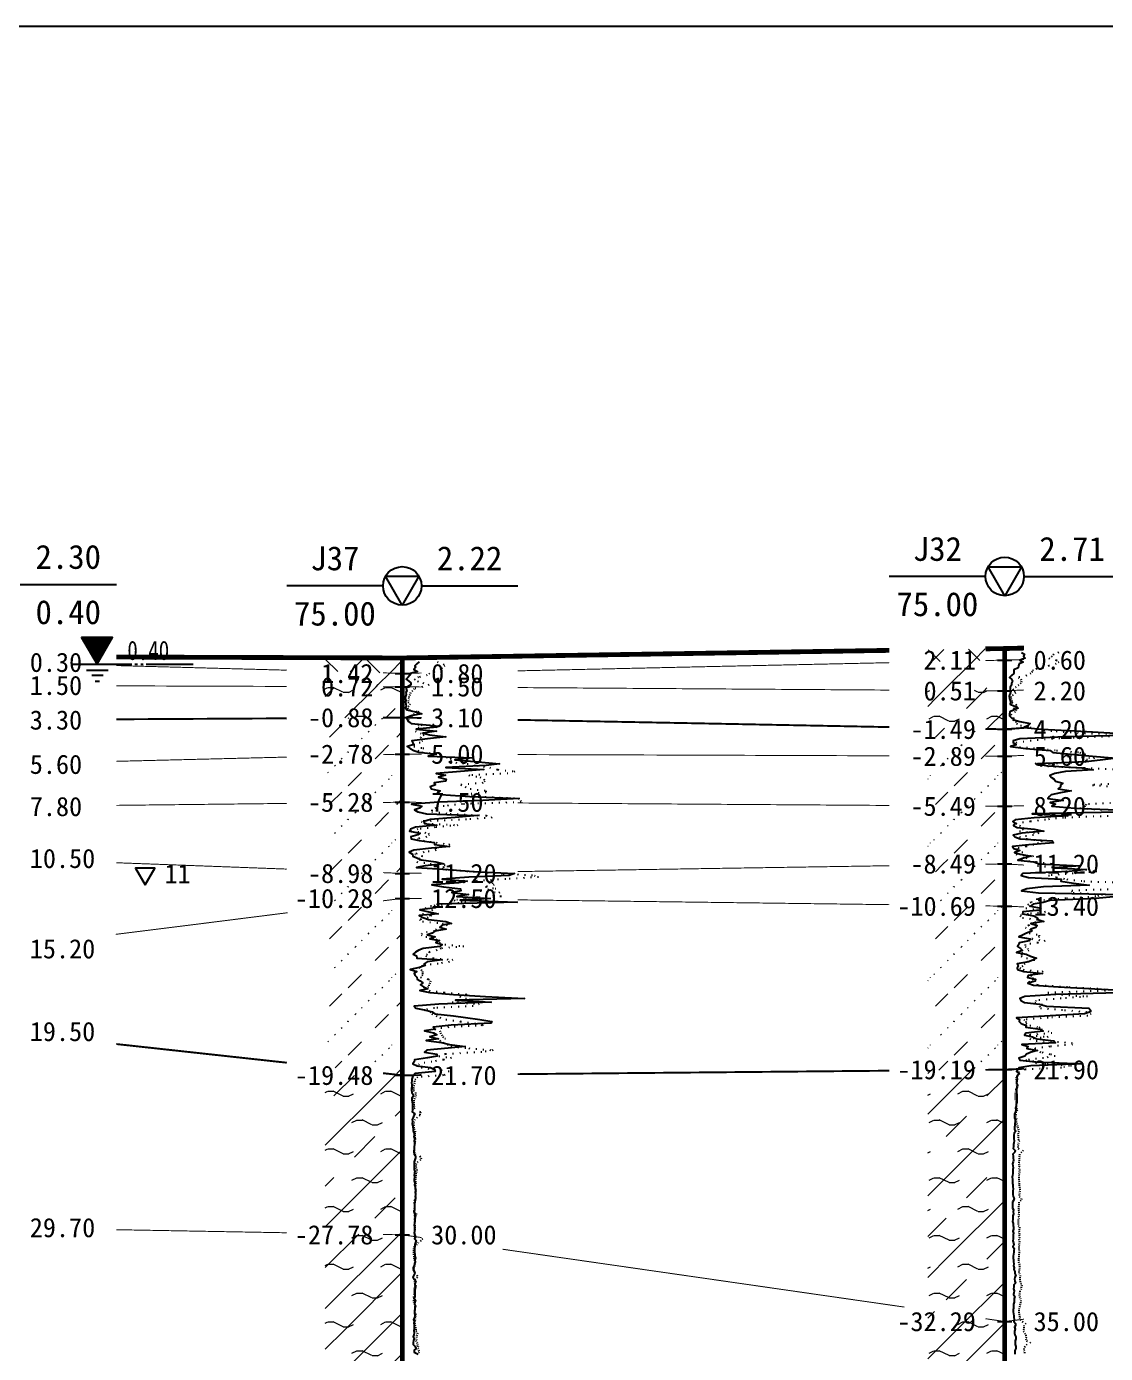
# Model space of a CAD drawing. Extents: x -37 to 3540, y -1485 to 297.
# Drawn here: x 2767 to 2879.2, y -1044 to -906 of the extents above; entities that cross this region are included whole.
import ezdxf
from ezdxf.enums import TextEntityAlignment as Align

# ---------------------------------------------------------------- set-up
doc = ezdxf.new("R2010")
doc.units = 0
doc.linetypes.add('DOT', pattern=[6.35, 0, -6.35])
doc.layers.get('0').update_dxf_attribs({"linetype": 'CONTINUOUS'})
for name, color, linetype in [('CURVE', 200, 'CONTINUOUS'), ('FRAME', 7, 'CONTINUOUS'), ('HOLE', 41, 'CONTINUOUS'), ('STRATUM', 241, 'CONTINUOUS')]:
    doc.layers.add(name, color=color, linetype=linetype)
doc.layers.add('HATCH', color=7, linetype='CONTINUOUS', lineweight=13)
doc.styles.add('ST', font='')
doc.styles.get('ST').set_extended_font_data('SimSun')
pattern_1 = [(45, (2352.4367, -1188), (-2.12132, 2.12132), [10, 0]), (135, (2352.4367, -1188), (-2.12132, -2.12132), [10, 0])]
pattern_2 = [(45, (2352.4367, -1188), (-4.24264, 4.24264), [10, 0]), (45, (2353.4977, -1191.182), (-2.12132, 6.36396), [3, -3])]
pattern_3 = [(45, (2352.4367, -1188), (-4.24264, 4.24264), [10, 0]), (45, (2353.4977, -1191.182), (-2.12132, 6.36396), [3, -3]), (26.565, (2353.5108, -1188.2536), (5.999823, 5.999812), [0.567, -12.849]), (0, (2352.944, -1188.2536), (0, 6), [0.567, -5.433]), (26.565, (2350.8554, -1188), (5.999823, 5.999812), [0.567, -12.849]), (0, (2351.3625, -1187.7464), (0, 6), [0.567, -5.433]), (153.435, (2352.9438, -1188.2536), (-5.999818, -5e-06), [1.134, -12.2826]), (26.565, (2356.5108, -1185.2536), (5.999823, 5.999812), [0.567, -12.849]), (0, (2355.944, -1185.2536), (0, 6), [0.567, -5.433]), (26.565, (2353.8554, -1185), (5.999823, 5.999812), [0.567, -12.849]), (0, (2354.3625, -1184.7464), (0, 6), [0.567, -5.433]), (153.435, (2355.9438, -1185.2536), (-5.999818, -5e-06), [1.134, -12.2826])]
pattern_4 = [(45, (2352.4367, -1188), (-7e-07, 6.999982), [1.97196, -7.927535]), (45, (2355.2495, -1185.171), (-7e-07, 6.999982), [1.99367, -7.90583]), (45, (2357.504, -1182.918), (-7e-07, 6.999982), [1.81361, -8.08588]), (26.56505, (2352.4367, -1184.5), (7, 7), [0.0965, -15.55598]), (36.8699, (2353.1367, -1183.8), (7, 7), [0.19775, -34.80225]), (315, (2355.9367, -1181.024), (6.999982, 1e-06), [0.03305, -9.86644]), (26.56505, (2355.9367, -1188), (7, 7), [0.14475, -15.50773]), (26.56505, (2356.6367, -1187.3), (7, 7), [0.10528, -15.5472]), (90, (2356.987, -1186.95), (-7, -5e-07), [0.02877, -6.97123]), (26.56505, (2357.3367, -1186.6), (7, 7), [0.09101, -31.21394]), (36.8699, (2358.0367, -1185.9), (7, 7), [0.11069, -34.88931]), (45, (2358.7367, -1185.2), (-2e-07, 6.999982), [0.10911, -9.79038]), (315, (2359.351, -1184.452), (6.999982, 1e-06), [0.03305, -9.86644]), (36.8699, (2353.8367, -1183.1), (7, 7), [0.10224, -34.89776]), (53.1301, (2354.5367, -1182.4), (13.9999998, 21), [0.13438, -34.86562]), (53.1301, (2355.2367, -1181.7), (13.9999998, 21), [0.12625, -34.87375])]
pattern_5 = [(45, (2352.4367, -1188), (-2.12132, 2.12132), [10, 0]), (26.565, (2353.5108, -1188.2536), (5.999823, 5.999812), [0.567, -12.849]), (0, (2352.944, -1188.2536), (0, 6), [0.567, -5.433]), (26.565, (2350.8554, -1188), (5.999823, 5.999812), [0.567, -12.849]), (0, (2351.3625, -1187.7464), (0, 6), [0.567, -5.433]), (153.435, (2352.9438, -1188.2536), (-5.999818, -5e-06), [1.134, -12.2826]), (26.565, (2356.5108, -1185.2536), (5.999823, 5.999812), [0.567, -12.849]), (0, (2355.944, -1185.2536), (0, 6), [0.567, -5.433]), (26.565, (2353.8554, -1185), (5.999823, 5.999812), [0.567, -12.849]), (0, (2354.3625, -1184.7464), (0, 6), [0.567, -5.433]), (153.435, (2355.9438, -1185.2536), (-5.999818, -5e-06), [1.134, -12.2826])]

# ---------------------------------------------------------------- blocks, each defined once
blk = doc.blocks.new('H_cpt_hole')
for p, q in [((-1.73, 1), (1.73, 1)), ((0, -2), (-1.73, 1)), ((1.73, 1), (0, -2))]:
    blk.add_line(p, q)
blk.add_circle((0, 0), 2)
blk = doc.blocks.new('TrigonHollow')
blk.add_lwpolyline([(0, -1.15), (1, 0.58), (-1, 0.58)], close=True)
blk = doc.blocks.new('Gwl')
blk.add_lwpolyline([(0, 0, 0, 3.22, 0), (0, 2.79, 3.22, 3.22, 0)], format="xyseb")
blk.add_lwpolyline([(0, 0), (1.61, 2.79), (-1.61, 2.79)], close=True)
for points in [[(-2.63, 0), (3.61, 0)], [(3.93, 0), (4.21, 0)], [(4.53, 0), (4.8, 0)], [(5.09, 0), (9.99, 0)], [(-1.09, -0.61), (1.16, -0.61)], [(-0.54, -1.14), (0.61, -1.14)], [(-0.19, -1.74), (0.26, -1.74)]]:
    blk.add_lwpolyline(points)
at = {"style": 'ST', "width": 0.8}
blk.add_attdef('*GWL', (3.14, 0.45), '', height=2, dxfattribs=at)

msp = doc.modelspace()

# ---------------------------------------------------------------- hatches: boundary and pattern name
at = {"layer": 'HATCH'}
h = msp.add_hatch(dxfattribs=at)
h.set_pattern_fill('STT', color=50, style=0)
h.set_pattern_definition(pattern_1)
h.paths.add_polyline_path([(2806.08, -971.68), (2798.08, -971.66), (2798.08, -973.06), (2806.08, -973.29)])
h.paths.add_polyline_path([(2796.88, -974.77), (2803.57, -974.77), (2803.57, -971.85), (2796.88, -971.85)], flags=9)
h = msp.add_hatch(dxfattribs=at)
h.set_pattern_fill('FZNT', color=32, style=0)
h.set_pattern_definition(pattern_2)
h.paths.add_polyline_path([(2868.71, -971.9), (2860.71, -972.08), (2860.71, -975.05), (2868.71, -975.1)])
h.paths.add_polyline_path([(2859.5, -976.59), (2866.2, -976.59), (2866.2, -973.66), (2859.5, -973.66)], flags=9)
h.paths.add_polyline_path([(2859.51, -973.39), (2866.2, -973.39), (2866.2, -970.47), (2859.51, -970.47)], flags=9)
h = msp.add_hatch(dxfattribs=at)
h.set_pattern_fill('STT', color=50, style=0)
h.set_pattern_definition(pattern_1)
h.paths.add_polyline_path([(2868.71, -970.7), (2860.71, -970.83), (2860.71, -972.08), (2868.71, -971.9)])
h.paths.add_polyline_path([(2859.51, -973.39), (2866.2, -973.39), (2866.2, -970.47), (2859.51, -970.47)], flags=9)
h = msp.add_hatch(dxfattribs=at)
h.set_pattern_fill('FZNT', color=32, style=0)
h.set_pattern_definition(pattern_2)
h.paths.add_polyline_path([(2806.08, -973.29), (2798.08, -973.06), (2798.08, -974.66), (2806.08, -974.68)])
h.paths.add_polyline_path([(2796.87, -976.17), (2803.57, -976.17), (2803.57, -973.24), (2796.87, -973.24)], flags=9)
h.paths.add_polyline_path([(2796.88, -974.77), (2803.57, -974.77), (2803.57, -971.85), (2796.88, -971.85)], flags=9)
h = msp.add_hatch(dxfattribs=at)
h.set_pattern_fill('YNFNT', color=251, style=0)
h.set_pattern_definition(pattern_3)
h.paths.add_polyline_path([(2806.08, -974.68), (2798.08, -974.66), (2798.08, -977.93), (2806.08, -977.88)])
h.paths.add_polyline_path([(2795.44, -979.37), (2803.57, -979.37), (2803.57, -976.44), (2795.44, -976.44)], flags=9)
h.paths.add_polyline_path([(2796.87, -976.17), (2803.57, -976.17), (2803.57, -973.24), (2796.87, -973.24)], flags=9)
h = msp.add_hatch(dxfattribs=at)
h.set_pattern_fill('YNFNT', color=251, style=0)
h.set_pattern_definition(pattern_3)
h.paths.add_polyline_path([(2868.71, -975.1), (2860.71, -975.05), (2860.71, -978.95), (2868.71, -979.1)])
h.paths.add_polyline_path([(2858.07, -980.59), (2866.2, -980.59), (2866.2, -977.66), (2858.07, -977.66)], flags=9)
h.paths.add_polyline_path([(2859.5, -976.59), (2866.2, -976.59), (2866.2, -973.66), (2859.5, -973.66)], flags=9)
h = msp.add_hatch(dxfattribs=at)
h.set_pattern_fill('SZFT', color=52, style=0)
h.set_pattern_definition(pattern_4)
h.paths.add_polyline_path([(2806.08, -977.88), (2798.08, -977.93), (2798.08, -981.89), (2806.08, -981.68)])
h.paths.add_polyline_path([(2795.44, -983.17), (2803.57, -983.17), (2803.57, -980.24), (2795.44, -980.24)], flags=9)
h.paths.add_polyline_path([(2795.44, -979.37), (2803.57, -979.37), (2803.57, -976.44), (2795.44, -976.44)], flags=9)
h = msp.add_hatch(dxfattribs=at)
h.set_pattern_fill('SZFT', color=52, style=0)
h.set_pattern_definition(pattern_4)
h.paths.add_polyline_path([(2868.71, -979.1), (2860.71, -978.95), (2860.71, -981.87), (2868.71, -981.9)])
h.paths.add_polyline_path([(2858.07, -983.39), (2866.2, -983.39), (2866.2, -980.46), (2858.07, -980.46)], flags=9)
h.paths.add_polyline_path([(2858.07, -980.59), (2866.2, -980.59), (2866.2, -977.66), (2858.07, -977.66)], flags=9)
h = msp.add_hatch(dxfattribs=at)
h.set_pattern_fill('SZFT', color=52, style=0)
h.set_pattern_definition(pattern_4)
h.paths.add_polyline_path([(2806.08, -981.68), (2798.08, -981.89), (2798.08, -986.77), (2806.08, -986.68)])
h.paths.add_polyline_path([(2795.44, -988.17), (2803.57, -988.17), (2803.57, -985.24), (2795.44, -985.24)], flags=9)
h.paths.add_polyline_path([(2795.44, -983.17), (2803.57, -983.17), (2803.57, -980.24), (2795.44, -980.24)], flags=9)
h = msp.add_hatch(dxfattribs=at)
h.set_pattern_fill('SZFT', color=52, style=0)
h.set_pattern_definition(pattern_4)
h.paths.add_polyline_path([(2868.71, -981.9), (2860.71, -981.87), (2860.71, -987.05), (2868.71, -987.1)])
h.paths.add_polyline_path([(2858.07, -988.59), (2866.2, -988.59), (2866.2, -985.66), (2858.07, -985.66)], flags=9)
h.paths.add_polyline_path([(2858.07, -983.39), (2866.2, -983.39), (2866.2, -980.46), (2858.07, -980.46)], flags=9)
h = msp.add_hatch(dxfattribs=at)
h.set_pattern_fill('SZFT', color=52, style=0)
h.set_pattern_definition(pattern_4)
h.paths.add_polyline_path([(2806.08, -986.68), (2798.08, -986.77), (2798.08, -993.79), (2806.08, -994.09)])
h.paths.add_polyline_path([(2795.44, -995.57), (2803.57, -995.57), (2803.57, -992.64), (2795.44, -992.64)], flags=9)
h.paths.add_polyline_path([(2795.44, -988.17), (2803.57, -988.17), (2803.57, -985.24), (2795.44, -985.24)], flags=9)
h = msp.add_hatch(dxfattribs=at)
h.set_pattern_fill('SZFT', color=52, style=0)
h.set_pattern_definition(pattern_4)
h.paths.add_polyline_path([(2868.71, -987.1), (2860.71, -987.05), (2860.71, -993.23), (2868.71, -993.1)])
h.paths.add_polyline_path([(2858.07, -994.59), (2866.2, -994.59), (2866.2, -991.66), (2858.07, -991.66)], flags=9)
h.paths.add_polyline_path([(2858.07, -988.59), (2866.2, -988.59), (2866.2, -985.66), (2858.07, -985.66)], flags=9)
h = msp.add_hatch(dxfattribs=at)
h.set_pattern_fill('SZFT', color=52, style=0)
h.set_pattern_definition(pattern_4)
h.paths.add_polyline_path([(2868.71, -993.1), (2860.71, -993.23), (2860.71, -997.4), (2868.71, -997.5)])
h.paths.add_polyline_path([(2856.64, -998.99), (2866.2, -998.99), (2866.2, -996.06), (2856.64, -996.06)], flags=9)
h.paths.add_polyline_path([(2858.07, -994.59), (2866.2, -994.59), (2866.2, -991.66), (2858.07, -991.66)], flags=9)
h = msp.add_hatch(dxfattribs=at)
h.set_pattern_fill('SZFT', color=52, style=0)
h.set_pattern_definition(pattern_4)
h.paths.add_polyline_path([(2806.08, -994.09), (2798.08, -993.79), (2798.08, -997.69), (2806.08, -996.69)])
h.paths.add_polyline_path([(2794.01, -998.17), (2803.57, -998.17), (2803.57, -995.24), (2794.01, -995.24)], flags=9)
h.paths.add_polyline_path([(2795.44, -995.57), (2803.57, -995.57), (2803.57, -992.64), (2795.44, -992.64)], flags=9)
h = msp.add_hatch(dxfattribs=at)
h.set_pattern_fill('SZFT', color=52, style=0)
h.set_pattern_definition(pattern_4)
h.paths.add_polyline_path([(2806.08, -996.69), (2798.08, -997.69), (2798.08, -1014.21), (2806.08, -1015.09)])
h.paths.add_polyline_path([(2794.01, -1016.57), (2803.57, -1016.57), (2803.57, -1013.64), (2794.01, -1013.64)], flags=9)
h.paths.add_polyline_path([(2794.01, -998.17), (2803.57, -998.17), (2803.57, -995.24), (2794.01, -995.24)], flags=9)
h = msp.add_hatch(dxfattribs=at)
h.set_pattern_fill('SZFT', color=52, style=0)
h.set_pattern_definition(pattern_4)
h.paths.add_polyline_path([(2868.71, -997.5), (2860.71, -997.4), (2860.71, -1014.58), (2868.71, -1014.5)])
h.paths.add_polyline_path([(2856.64, -1015.99), (2866.2, -1015.99), (2866.2, -1013.06), (2856.64, -1013.06)], flags=9)
h.paths.add_polyline_path([(2856.64, -998.99), (2866.2, -998.99), (2866.2, -996.06), (2856.64, -996.06)], flags=9)
h = msp.add_hatch(dxfattribs=at)
h.set_pattern_fill('YNFNT', color=251, style=0)
h.set_pattern_definition(pattern_3)
h.paths.add_polyline_path([(2868.71, -1014.5), (2860.71, -1014.58), (2860.71, -1039.55), (2868.71, -1040.7)])
h.paths.add_polyline_path([(2856.64, -1042.19), (2866.2, -1042.19), (2866.2, -1039.26), (2856.64, -1039.26)], flags=9)
h.paths.add_polyline_path([(2856.64, -1015.99), (2866.2, -1015.99), (2866.2, -1013.06), (2856.64, -1013.06)], flags=9)
h = msp.add_hatch(dxfattribs=at)
h.set_pattern_fill('YNFNT', color=251, style=0)
h.set_pattern_definition(pattern_3)
h.paths.add_polyline_path([(2806.08, -1015.09), (2798.08, -1014.21), (2798.08, -1031.54), (2806.08, -1031.68)])
h.paths.add_polyline_path([(2794.01, -1033.17), (2803.57, -1033.17), (2803.57, -1030.24), (2794.01, -1030.24)], flags=9)
h.paths.add_polyline_path([(2794.01, -1016.57), (2803.57, -1016.57), (2803.57, -1013.64), (2794.01, -1013.64)], flags=9)
h = msp.add_hatch(dxfattribs=at)
h.set_pattern_fill('YNNT', color=251, style=0)
h.set_pattern_definition(pattern_5)
h.paths.add_polyline_path([(2806.08, -1031.68), (2798.08, -1031.54), (2798.08, -1048.22), (2806.08, -1048.29)])
h.paths.add_polyline_path([(2794.01, -1049.77), (2803.57, -1049.77), (2803.57, -1046.84), (2794.01, -1046.84)], flags=9)
h.paths.add_polyline_path([(2794.01, -1033.17), (2803.57, -1033.17), (2803.57, -1030.24), (2794.01, -1030.24)], flags=9)
h = msp.add_hatch(dxfattribs=at)
h.set_pattern_fill('YNNT', color=251, style=0)
h.set_pattern_definition(pattern_5)
h.paths.add_polyline_path([(2868.71, -1040.7), (2860.71, -1039.55), (2860.71, -1047.43), (2868.71, -1047.3)])
h.paths.add_polyline_path([(2856.64, -1048.79), (2866.2, -1048.79), (2866.2, -1045.86), (2856.64, -1045.86)], flags=9)
h.paths.add_polyline_path([(2856.64, -1042.19), (2866.2, -1042.19), (2866.2, -1039.26), (2856.64, -1039.26)], flags=9)

# ---------------------------------------------------------------- linework, layer by layer
at = {"layer": 'CURVE', "color": 30, "linetype": 'Continuous'}
for points in [[(2870.46, -971.1), (2870.77, -971.3), (2870.66, -971.5), (2870.83, -971.7), (2870.27, -971.9), (2870.64, -972.1), (2870.21, -972.3), (2870.13, -972.5), (2870.11, -972.7), (2869.66, -972.9), (2869.66, -973.1), (2869.66, -973.3), (2869.4, -973.5), (2869.21, -973.7), (2869.43, -973.9), (2869.52, -974.1), (2869.4, -974.3), (2869.41, -974.5), (2869.28, -974.7), (2869.29, -974.9), (2869.23, -975.1), (2869.3, -975.3), (2869.21, -975.5), (2869.18, -975.7), (2869.19, -975.9), (2869.26, -976.1), (2869.31, -976.3), (2869.29, -976.5), (2869.72, -976.7), (2870.12, -976.9), (2869.61, -977.1), (2869.25, -977.3), (2869.21, -977.5), (2869.22, -977.7), (2869.41, -977.9), (2869.66, -978.1), (2870.28, -978.3), (2871.35, -978.5), (2871.16, -978.7), (2870.68, -978.9), (2872.57, -979.1), (2876.63, -979.3), (2880.22, -979.5)], [(2807.82, -972.09), (2807.6, -972.29), (2807.39, -972.49), (2807.47, -972.68), (2807.27, -972.89), (2807.67, -973.08), (2806.95, -973.29), (2806.85, -973.48), (2806.68, -973.68), (2806.48, -973.89), (2806.75, -974.09), (2806.98, -974.28), (2806.98, -974.48), (2806.63, -974.68), (2806.49, -974.89), (2806.57, -975.09), (2806.44, -975.28), (2806.5, -975.48), (2806.41, -975.68), (2806.37, -975.88), (2806.46, -976.09), (2806.4, -976.28), (2806.44, -976.49), (2806.49, -976.68), (2806.4, -976.88), (2806.55, -977.09), (2807.46, -977.28), (2808.1, -977.49), (2807.1, -977.68), (2806.53, -977.88), (2806.59, -978.09), (2806.71, -978.28), (2807.01, -978.49), (2808.94, -978.68), (2809.66, -978.88), (2807.54, -979.09), (2809.65, -979.28), (2808.22, -979.49), (2808.9, -979.68), (2810.62, -979.88), (2808.7, -980.08), (2807.08, -980.29), (2807.19, -980.49), (2807.32, -980.68), (2806.6, -980.88), (2806.91, -981.08), (2807.27, -981.29), (2807.81, -981.49), (2809.6, -981.68), (2808.78, -981.88), (2813.39, -982.08), (2811.55, -982.29), (2813.96, -982.49), (2816.18, -982.68), (2814.79, -982.88), (2810.62, -983.08), (2814.56, -983.29), (2812.15, -983.49), (2809.62, -983.68), (2810.58, -983.88), (2809.83, -984.08), (2810.64, -984.29), (2810.56, -984.49), (2809.4, -984.68), (2809.53, -984.88), (2808.97, -985.08), (2809.08, -985.29), (2810.01, -985.49), (2809.76, -985.68), (2810.08, -985.88), (2813.12, -986.08), (2818.24, -986.29), (2814.47, -986.49), (2809.89, -986.68), (2807.04, -986.88), (2808.11, -987.08), (2807.86, -987.29), (2807.34, -987.49), (2807.7, -987.68), (2808.6, -987.89), (2813.91, -988.08), (2811.57, -988.29), (2809.01, -988.48), (2808.31, -988.68), (2808.38, -988.89), (2809.66, -989.08), (2807.45, -989.29), (2806.95, -989.48), (2806.84, -989.68), (2807.93, -989.89), (2807.71, -990.08), (2806.98, -990.29), (2807, -990.48), (2807.83, -990.68), (2809.4, -990.89), (2809.43, -991.08), (2811, -991.29), (2809.13, -991.48), (2807.27, -991.68), (2806.79, -991.89), (2807.13, -992.08), (2807.19, -992.29), (2807.61, -992.48), (2808.03, -992.68), (2809.57, -992.89), (2810.41, -993.08), (2808.47, -993.29), (2807.56, -993.48), (2810.84, -993.68), (2813.48, -993.89), (2817.75, -994.09), (2817.19, -994.29), (2812.99, -994.48), (2810.24, -994.68), (2812.84, -994.89), (2811.93, -995.08), (2809.16, -995.29), (2810.37, -995.48), (2812.13, -995.68), (2812.16, -995.89), (2811.25, -996.08), (2812.96, -996.29), (2811.76, -996.48), (2815.23, -996.69), (2812.09, -996.89), (2818.03, -997.08), (2809.7, -997.29), (2809.87, -997.48), (2809.5, -997.68), (2807.91, -997.89), (2808.85, -998.08), (2809.81, -998.29), (2807.83, -998.48), (2808.23, -998.68), (2808.82, -998.89), (2810.6, -999.08), (2811.2, -999.29), (2810.24, -999.48), (2809.98, -999.68), (2810.64, -999.89), (2809.45, -1000.08), (2809.18, -1000.29), (2808.66, -1000.48), (2809.49, -1000.68), (2808.95, -1000.89), (2809.96, -1001.08), (2809.57, -1001.29), (2810.24, -1001.48), (2809.98, -1001.68), (2808.25, -1001.89), (2807.81, -1002.08), (2807.44, -1002.29), (2807.21, -1002.48), (2807.55, -1002.68), (2807.59, -1002.89), (2810.24, -1003.08), (2808.66, -1003.29), (2808.37, -1003.48), (2808.46, -1003.68), (2807.87, -1003.89), (2806.89, -1004.09), (2807.59, -1004.28), (2807.33, -1004.48), (2807.38, -1004.68), (2807.6, -1004.89), (2807.63, -1005.09), (2807.93, -1005.28), (2808.23, -1005.48), (2807.98, -1005.68), (2808.28, -1005.89), (2808.73, -1006.09), (2807.9, -1006.28), (2808.93, -1006.48), (2811.41, -1006.68), (2814.73, -1006.89), (2818.8, -1007.09), (2811.6, -1007.28), (2815.31, -1007.48), (2809.89, -1007.68), (2807.3, -1007.89), (2807.49, -1008.09), (2808.34, -1008.28), (2809.19, -1008.48), (2809.46, -1008.68), (2811.42, -1008.89), (2812.67, -1009.09), (2814.13, -1009.28), (2815.38, -1009.48), (2815.3, -1009.68), (2811.15, -1009.89), (2809.29, -1010.09), (2809.5, -1010.28), (2808.4, -1010.48), (2809.32, -1010.68), (2809.66, -1010.89), (2808.95, -1011.09), (2809.84, -1011.28), (2808.55, -1011.48), (2810.17, -1011.68), (2810.99, -1011.89), (2812.63, -1012.09), (2810.86, -1012.28), (2808.62, -1012.48), (2808.39, -1012.68), (2809.68, -1012.89), (2809.7, -1013.09), (2808.69, -1013.28), (2807.36, -1013.48), (2807.3, -1013.68), (2807.18, -1013.89), (2807.62, -1014.09), (2809.02, -1014.28), (2809.42, -1014.48), (2809.5, -1014.68), (2807.42, -1014.89), (2807.27, -1015.09), (2807.15, -1015.28), (2807.09, -1015.48), (2807.08, -1015.68), (2807.04, -1015.89), (2807.07, -1016.09), (2807.09, -1016.28), (2807.05, -1016.48), (2807.05, -1016.68), (2807.07, -1016.89), (2807.2, -1017.09), (2807.21, -1017.28), (2807.08, -1017.48), (2807.08, -1017.68), (2807.12, -1017.89), (2807.15, -1018.09), (2807.15, -1018.28), (2807.14, -1018.48), (2807.15, -1018.68), (2807.12, -1018.89), (2807.39, -1019.09), (2807.28, -1019.28), (2807.21, -1019.48), (2807.12, -1019.68), (2807.14, -1019.89), (2807.1, -1020.09), (2807.14, -1020.28), (2807.17, -1020.48), (2807.21, -1020.68), (2807.2, -1020.89), (2807.3, -1021.09), (2807.32, -1021.28), (2807.29, -1021.48), (2807.4, -1021.68), (2807.33, -1021.89), (2807.36, -1022.09), (2807.36, -1022.28), (2807.32, -1022.48), (2807.31, -1022.68), (2807.33, -1022.89), (2807.28, -1023.09), (2807.33, -1023.28), (2807.46, -1023.48), (2807.44, -1023.68), (2807.37, -1023.89), (2807.33, -1024.09), (2807.33, -1024.28), (2807.3, -1024.48), (2807.32, -1024.68), (2807.3, -1024.89), (2807.37, -1025.09), (2807.34, -1025.28), (2807.3, -1025.48), (2807.35, -1025.68), (2807.33, -1025.89), (2807.3, -1026.09), (2807.42, -1026.28), (2807.35, -1026.48), (2807.42, -1026.68), (2807.42, -1026.89), (2807.44, -1027.09), (2807.43, -1027.28), (2807.45, -1027.48), (2807.42, -1027.68), (2807.46, -1027.89), (2807.41, -1028.09), (2807.39, -1028.28), (2807.35, -1028.48), (2807.35, -1028.68), (2807.35, -1028.89), (2807.36, -1029.09), (2807.28, -1029.28), (2807.38, -1029.48), (2807.35, -1029.68), (2807.41, -1029.89), (2807.36, -1030.09), (2807.38, -1030.28), (2807.35, -1030.48), (2807.33, -1030.68), (2807.36, -1030.89), (2807.36, -1031.09), (2807.35, -1031.28), (2807.32, -1031.48), (2807.34, -1031.68), (2807.42, -1031.89), (2807.35, -1032.09), (2807.53, -1032.28), (2807.45, -1032.48), (2807.4, -1032.68), (2807.37, -1032.89), (2807.36, -1033.09), (2807.36, -1033.28), (2807.36, -1033.48), (2807.4, -1033.68), (2807.38, -1033.89), (2807.44, -1034.09), (2807.39, -1034.28), (2807.41, -1034.48), (2807.36, -1034.68), (2807.31, -1034.89), (2807.21, -1035.09), (2807.23, -1035.28), (2807.32, -1035.48), (2807.39, -1035.68), (2807.29, -1035.88), (2807.19, -1036.09), (2807.27, -1036.28), (2807.48, -1036.49), (2807.42, -1036.68), (2807.37, -1036.88), (2807.44, -1037.09), (2807.41, -1037.28), (2807.39, -1037.49), (2807.4, -1037.68), (2807.4, -1037.88), (2807.37, -1038.09), (2807.3, -1038.28), (2807.45, -1038.49), (2807.4, -1038.68), (2807.36, -1038.88), (2807.45, -1039.09), (2807.4, -1039.28), (2807.39, -1039.49), (2807.36, -1039.68), (2807.35, -1039.88), (2807.4, -1040.09), (2807.35, -1040.28), (2807.26, -1040.49), (2807.3, -1040.68), (2807.28, -1040.88), (2807.32, -1041.09), (2807.33, -1041.28), (2807.33, -1041.49), (2807.27, -1041.68), (2807.3, -1041.88), (2807.29, -1042.09), (2807.23, -1042.28), (2807.31, -1042.49), (2807.26, -1042.68), (2807.23, -1042.88), (2807.22, -1043.09), (2807.38, -1043.28), (2807.52, -1043.49), (2807.3, -1043.68), (2807.33, -1043.88), (2807.73, -1044.09)], [(2882.53, -979.7), (2875.02, -979.9), (2870.29, -980.1), (2869.59, -980.3), (2869.58, -980.5), (2869.9, -980.7), (2869.32, -980.9), (2870.9, -981.1), (2873.45, -981.3), (2873.72, -981.5), (2875.6, -981.7), (2877.84, -981.9), (2880.29, -982.1), (2878.62, -982.3), (2877.14, -982.5), (2872.12, -982.7), (2873.16, -982.9), (2876.72, -983.1), (2877.9, -983.3), (2875.01, -983.5), (2873.93, -983.7), (2873.39, -983.9), (2873.56, -984.1), (2873.84, -984.3), (2873.99, -984.5), (2874.75, -984.7), (2874.49, -984.9), (2874.49, -985.1), (2874.28, -985.3), (2875.6, -985.5), (2874.5, -985.7), (2873.53, -985.9), (2873.37, -986.1), (2873.18, -986.3), (2874.79, -986.5), (2873.43, -986.7), (2874, -986.9), (2873.59, -987.1), (2876, -987.3), (2881.18, -987.5)], [(2882.34, -987.7), (2871.55, -987.9), (2875.27, -988.1), (2871.78, -988.3), (2869.79, -988.5), (2869.56, -988.7), (2869.78, -988.9), (2869.63, -989.1), (2870, -989.3), (2871.77, -989.5), (2872.76, -989.7), (2870.49, -989.9), (2869.59, -990.1), (2869.75, -990.3), (2870.3, -990.5), (2873.63, -990.7), (2873.77, -990.9), (2871.21, -991.1), (2869.53, -991.3), (2869.65, -991.5), (2870.27, -991.7), (2869.71, -991.9), (2870.31, -992.1), (2871.47, -992.3), (2870.67, -992.5), (2870.08, -992.7), (2871.73, -992.9), (2872.28, -993.1), (2876.54, -993.3), (2873.91, -993.5), (2877.19, -993.7), (2875.42, -993.9), (2870.59, -994.1), (2870.41, -994.3), (2871.18, -994.5), (2874.57, -994.7), (2874.54, -994.9), (2875.87, -995.1), (2877.49, -995.3), (2872.73, -995.5), (2870.99, -995.7), (2870.45, -995.9), (2872.23, -996.1), (2880.91, -996.3)], [(2880.35, -996.5), (2878.18, -996.7), (2873.39, -996.9), (2872.71, -997.1), (2871.66, -997.3), (2871.38, -997.5), (2872.47, -997.7), (2872.37, -997.9), (2870.6, -998.1), (2870.56, -998.3), (2871.74, -998.5), (2872.13, -998.7), (2872.15, -998.9), (2872.79, -999.1), (2871.42, -999.3), (2872.09, -999.5), (2871.93, -999.7), (2871.42, -999.9), (2871.51, -1000.1), (2870.97, -1000.3), (2870.56, -1000.5), (2870.17, -1000.7), (2871.35, -1000.9), (2871.26, -1001.1), (2870.2, -1001.3), (2870.17, -1001.5), (2870.04, -1001.7), (2870.36, -1001.9), (2870.57, -1002.1), (2869.95, -1002.3), (2870.93, -1002.5), (2871.39, -1002.7), (2872.02, -1002.9), (2871.62, -1003.1), (2871.19, -1003.3), (2869.99, -1003.5), (2870.12, -1003.7), (2869.99, -1003.9), (2870.03, -1004.1), (2870.68, -1004.3), (2872.62, -1004.5), (2871.13, -1004.7), (2871.06, -1004.9), (2871.92, -1005.1), (2871.89, -1005.3), (2871.12, -1005.5), (2871.69, -1005.7), (2874.3, -1005.9), (2878.07, -1006.1), (2882.24, -1006.3)], [(2880.5, -1006.5), (2874.02, -1006.7), (2870.81, -1006.9), (2870.27, -1007.1), (2870.39, -1007.3), (2870.76, -1007.5), (2872.34, -1007.7), (2873.05, -1007.9), (2877.46, -1008.1), (2877.63, -1008.3), (2877.61, -1008.5), (2876.99, -1008.7), (2873.45, -1008.9), (2869.94, -1009.1), (2870.23, -1009.3), (2870.2, -1009.5), (2870.41, -1009.7), (2870.95, -1009.9), (2870.9, -1010.1), (2872.39, -1010.3), (2872.69, -1010.5), (2870.92, -1010.7), (2870.75, -1010.9), (2871.58, -1011.1), (2872.03, -1011.3), (2873.8, -1011.5), (2874, -1011.7), (2870.49, -1011.9), (2871.14, -1012.1), (2871, -1012.3), (2872.12, -1012.5), (2871.46, -1012.7), (2870.96, -1012.9), (2870.8, -1013.1), (2870.17, -1013.3), (2870.28, -1013.5), (2871.96, -1013.7), (2876.83, -1013.9), (2871.42, -1014.1), (2870.16, -1014.3), (2870.11, -1014.5), (2869.93, -1014.7), (2870.22, -1014.9), (2869.99, -1015.1), (2869.98, -1015.3), (2870, -1015.5), (2869.97, -1015.7), (2869.92, -1015.9), (2870.04, -1016.1), (2869.99, -1016.3), (2869.95, -1016.5), (2869.93, -1016.7), (2869.94, -1016.9), (2869.97, -1017.1), (2869.97, -1017.3), (2869.98, -1017.5), (2869.96, -1017.7), (2869.98, -1017.9), (2869.89, -1018.1), (2869.9, -1018.3), (2869.83, -1018.5), (2869.88, -1018.7), (2869.82, -1018.9), (2869.74, -1019.1), (2869.72, -1019.3), (2869.71, -1019.5), (2869.79, -1019.7), (2869.79, -1019.9), (2869.77, -1020.1), (2869.76, -1020.3), (2869.74, -1020.5), (2869.74, -1020.7), (2869.85, -1020.9), (2869.7, -1021.1), (2869.67, -1021.3), (2869.66, -1021.5), (2869.66, -1021.7), (2869.68, -1021.9), (2869.66, -1022.1), (2869.62, -1022.3), (2869.61, -1022.5), (2869.58, -1022.7), (2869.8, -1022.9), (2869.76, -1023.1), (2869.56, -1023.3), (2869.57, -1023.5), (2869.6, -1023.7), (2869.61, -1023.9), (2869.59, -1024.1), (2869.53, -1024.3), (2869.56, -1024.5), (2869.57, -1024.7), (2869.56, -1024.9), (2869.54, -1025.1), (2869.56, -1025.3), (2869.53, -1025.5), (2869.47, -1025.7), (2869.52, -1025.9), (2869.53, -1026.1), (2869.53, -1026.3), (2869.55, -1026.5), (2869.56, -1026.7), (2869.58, -1026.9), (2869.56, -1027.1), (2869.55, -1027.3), (2869.56, -1027.5), (2869.59, -1027.7), (2869.7, -1027.9), (2869.62, -1028.1), (2869.52, -1028.3), (2869.52, -1028.5), (2869.53, -1028.7), (2869.53, -1028.9), (2869.62, -1029.1), (2869.59, -1029.3), (2869.62, -1029.5), (2869.56, -1029.7), (2869.56, -1029.9), (2869.54, -1030.1), (2869.53, -1030.3), (2869.57, -1030.5), (2869.6, -1030.7), (2869.61, -1030.9), (2869.61, -1031.1), (2869.55, -1031.3), (2869.62, -1031.5), (2869.6, -1031.7), (2869.57, -1031.9), (2869.58, -1032.1), (2869.55, -1032.3), (2869.63, -1032.5), (2869.65, -1032.7), (2869.54, -1032.9), (2869.69, -1033.1), (2869.66, -1033.3), (2869.64, -1033.5), (2869.61, -1033.7), (2869.59, -1033.9), (2869.57, -1034.1), (2869.61, -1034.3), (2869.62, -1034.5), (2869.65, -1034.7), (2869.63, -1034.9), (2869.7, -1035.1), (2869.66, -1035.3), (2869.76, -1035.5), (2869.76, -1035.7), (2869.86, -1035.9), (2869.76, -1036.1), (2869.71, -1036.3), (2869.75, -1036.5), (2869.83, -1036.7), (2869.66, -1036.9), (2869.66, -1037.1), (2869.63, -1037.3), (2869.68, -1037.5), (2869.67, -1037.7), (2869.63, -1037.9), (2869.77, -1038.1), (2869.69, -1038.3), (2869.69, -1038.5), (2869.69, -1038.7), (2869.63, -1038.9), (2869.61, -1039.1), (2869.63, -1039.3), (2869.59, -1039.5), (2869.58, -1039.7), (2869.61, -1039.9), (2869.66, -1040.1), (2869.67, -1040.3), (2869.69, -1040.5), (2869.65, -1040.7), (2869.83, -1040.9), (2869.84, -1041.1), (2869.74, -1041.3), (2869.78, -1041.5), (2869.74, -1041.7), (2869.72, -1041.9), (2869.75, -1042.1), (2869.86, -1042.3), (2869.88, -1042.5), (2869.8, -1042.7), (2869.81, -1042.9), (2869.8, -1043.1), (2869.85, -1043.3), (2869.88, -1043.5), (2869.76, -1043.7), (2869.76, -1043.9), (2869.77, -1044.1)]]:
    msp.add_lwpolyline(points, dxfattribs=at)
at = {"layer": 'CURVE', "color": 100, "linetype": 'DOT', "ltscale": 0.1}
for points in [[(2874.33, -971.1), (2873.8, -971.3), (2873.63, -971.5), (2873.29, -971.7), (2874.08, -971.9), (2874.35, -972.1), (2874.07, -972.3), (2873.33, -972.5), (2872.78, -972.7), (2871.62, -972.9), (2871.61, -973.1), (2871.43, -973.3), (2870.99, -973.5), (2870.13, -973.7), (2870.4, -973.9), (2870.47, -974.1), (2870.38, -974.3), (2870.19, -974.5), (2869.91, -974.7), (2869.56, -974.9), (2869.68, -975.1), (2869.85, -975.3), (2869.57, -975.5), (2869.36, -975.7), (2869.34, -975.9), (2869.44, -976.1), (2869.45, -976.3), (2869.87, -976.5), (2869.99, -976.7), (2869.6, -976.9), (2869.89, -977.1), (2869.81, -977.3), (2869.38, -977.5), (2869.26, -977.7), (2869.68, -977.9), (2869.56, -978.1), (2869.86, -978.3), (2869.93, -978.5), (2870.35, -978.7), (2871.36, -978.9), (2872.05, -979.1), (2874.06, -979.3), (2877, -979.5), (2883.28, -979.7), (2878.12, -979.9), (2873.66, -980.1), (2871.44, -980.3), (2869.83, -980.5), (2869.73, -980.7), (2869.5, -980.9), (2872.41, -981.1), (2874.08, -981.3), (2876.51, -981.5), (2877.11, -981.7), (2875.24, -981.9), (2878.03, -982.1), (2877.16, -982.3), (2877.14, -982.5), (2873.32, -982.7), (2872.44, -982.9), (2876.96, -983.1), (2880.76, -983.3)], [(2809.73, -972.09), (2810.32, -972.29), (2810.51, -972.49), (2810.2, -972.68), (2810.13, -972.89), (2809.48, -973.08), (2808.91, -973.29), (2808.68, -973.48), (2807.78, -973.68), (2807.32, -973.89), (2807.67, -974.09), (2808.23, -974.28), (2808.88, -974.48), (2808.22, -974.68), (2807.32, -974.89), (2807.13, -975.09), (2806.94, -975.28), (2806.86, -975.48), (2806.76, -975.68), (2806.77, -975.88), (2806.71, -976.09), (2806.65, -976.28), (2806.91, -976.49), (2806.76, -976.68), (2806.64, -976.88), (2806.79, -977.09), (2807.82, -977.28), (2807.31, -977.49), (2807.16, -977.68), (2806.59, -977.88), (2806.68, -978.09), (2806.8, -978.28), (2807.01, -978.49), (2808.09, -978.68), (2807.72, -978.88), (2808.17, -979.09), (2807.45, -979.28), (2807.96, -979.49), (2808.31, -979.68), (2808, -979.88), (2807.92, -980.08), (2808.2, -980.29), (2807.94, -980.49), (2807.28, -980.68), (2807.28, -980.88), (2808.32, -981.08), (2807.7, -981.29), (2808.11, -981.49), (2810, -981.68), (2809.97, -981.88), (2811.09, -982.08), (2811.16, -982.29), (2810.91, -982.49), (2812.83, -982.68), (2813.8, -982.88), (2815.17, -983.08), (2816.03, -983.29), (2817.78, -983.49), (2817.07, -983.68), (2813.01, -983.88), (2814.17, -984.08), (2814.55, -984.29), (2814.68, -984.49), (2814.48, -984.68), (2812.17, -984.88), (2812.62, -985.08), (2813.14, -985.29), (2814.76, -985.49), (2814.79, -985.68), (2812.56, -985.88), (2813.97, -986.08), (2818.17, -986.29), (2818.37, -986.49), (2818.43, -986.68), (2812.35, -986.88), (2810.44, -987.08), (2809.59, -987.29), (2809.17, -987.49), (2809.14, -987.68), (2811.06, -987.89), (2814.81, -988.08), (2815.42, -988.29), (2812.75, -988.48), (2808.07, -988.68), (2808.46, -988.89), (2811.87, -989.08), (2809.51, -989.29), (2807.71, -989.48), (2806.96, -989.68), (2808.82, -989.89), (2808.89, -990.08), (2808.63, -990.29), (2807.65, -990.48), (2808.25, -990.68), (2809.62, -990.89), (2811.02, -991.08), (2810.3, -991.29), (2809.52, -991.48), (2809.6, -991.68), (2808.36, -991.89), (2807.37, -992.08), (2808.19, -992.29), (2807.77, -992.48), (2807.91, -992.68), (2807.61, -992.89), (2808.98, -993.08), (2811.14, -993.29), (2810.26, -993.48), (2810.61, -993.68), (2813.45, -993.89), (2816.58, -994.09), (2819.81, -994.29), (2820.24, -994.48), (2816.83, -994.68), (2813.64, -994.89), (2815.43, -995.08), (2815.65, -995.29), (2814.74, -995.48), (2815.82, -995.68), (2814.19, -995.89), (2816.21, -996.08), (2815.49, -996.29), (2816.39, -996.48), (2812.56, -996.69), (2811.48, -996.89), (2812.69, -997.08), (2810.95, -997.29), (2809.11, -997.48), (2808.43, -997.68), (2809.22, -997.89), (2808.84, -998.08), (2808.2, -998.29), (2809.13, -998.48), (2808.78, -998.68), (2807.87, -998.89), (2808.2, -999.08), (2810.23, -999.29), (2810.75, -999.48), (2810.19, -999.68), (2809.6, -999.89), (2809.41, -1000.08), (2808.11, -1000.29), (2808.07, -1000.48), (2808.54, -1000.68), (2809.57, -1000.89), (2809.65, -1001.08), (2809.92, -1001.29), (2810.51, -1001.48), (2812.47, -1001.68), (2810.1, -1001.89), (2809.71, -1002.08), (2808.87, -1002.29), (2808.66, -1002.48), (2808.53, -1002.68), (2809.3, -1002.89), (2811.35, -1003.08), (2810.98, -1003.29), (2809.81, -1003.48), (2808.18, -1003.68), (2807.83, -1003.89), (2808.06, -1004.09), (2808.18, -1004.28), (2808.2, -1004.48), (2808.2, -1004.68), (2807.97, -1004.89), (2808.79, -1005.09), (2809.01, -1005.28), (2808.96, -1005.48), (2808.85, -1005.68), (2808.82, -1005.89), (2808.46, -1006.09), (2808.89, -1006.28), (2810.43, -1006.48), (2812.84, -1006.68), (2812.07, -1006.89), (2812.65, -1007.09), (2813.4, -1007.28), (2811.28, -1007.48), (2814.09, -1007.68), (2813.45, -1007.89), (2809.44, -1008.09), (2808.38, -1008.28), (2808.98, -1008.48), (2809.15, -1008.68), (2809.62, -1008.89), (2810, -1009.09), (2810.62, -1009.28), (2812.14, -1009.48), (2813.58, -1009.68), (2814.5, -1009.89), (2810.91, -1010.09), (2809.47, -1010.28), (2809.98, -1010.48), (2810.05, -1010.68), (2810.18, -1010.89), (2810.28, -1011.09), (2810.59, -1011.28), (2809.96, -1011.48), (2810.31, -1011.68), (2810.78, -1011.89), (2811.13, -1012.09), (2812.99, -1012.28), (2815.52, -1012.48), (2814.35, -1012.68), (2810.58, -1012.89), (2809.88, -1013.09), (2811.19, -1013.28), (2810.37, -1013.48), (2809.17, -1013.68), (2807.8, -1013.89), (2807.7, -1014.09), (2808.05, -1014.28), (2809.4, -1014.48), (2811.14, -1014.68), (2811.24, -1014.89), (2810.35, -1015.09), (2807.65, -1015.28), (2807.44, -1015.48), (2807.34, -1015.68), (2807.36, -1015.89), (2807.27, -1016.09), (2807.23, -1016.28), (2807.25, -1016.48), (2807.23, -1016.68), (2807.44, -1016.89), (2807.49, -1017.09), (2807.45, -1017.28), (2807.35, -1017.48), (2807.27, -1017.68), (2807.27, -1017.89), (2807.28, -1018.09), (2807.29, -1018.28), (2807.37, -1018.48), (2807.15, -1018.68), (2807.98, -1018.89), (2807.9, -1019.09), (2807.91, -1019.28), (2807.64, -1019.48), (2807.39, -1019.68), (2807.28, -1019.89), (2807.25, -1020.09), (2807.26, -1020.28), (2807.28, -1020.48), (2807.32, -1020.68), (2807.43, -1020.89), (2807.38, -1021.09), (2807.38, -1021.28), (2807.37, -1021.48), (2807.41, -1021.68), (2807.41, -1021.89), (2807.39, -1022.09), (2807.35, -1022.28), (2807.32, -1022.48), (2807.33, -1022.68), (2807.28, -1022.89), (2807.31, -1023.09), (2807.4, -1023.28), (2807.91, -1023.48), (2808.04, -1023.68), (2807.99, -1023.89), (2807.71, -1024.09), (2807.52, -1024.28), (2807.48, -1024.48), (2807.49, -1024.68), (2807.61, -1024.89), (2807.55, -1025.09), (2807.5, -1025.28), (2807.5, -1025.48), (2807.47, -1025.68), (2807.42, -1025.89), (2807.46, -1026.09), (2807.48, -1026.28), (2807.44, -1026.48), (2807.41, -1026.68), (2807.47, -1026.89), (2807.48, -1027.09), (2807.47, -1027.28), (2807.44, -1027.48), (2807.48, -1027.68), (2807.45, -1027.89), (2807.37, -1028.09), (2807.28, -1028.28), (2807.35, -1028.48), (2807.34, -1028.68), (2807.36, -1028.89), (2807.28, -1029.09), (2807.33, -1029.28), (2807.52, -1029.48), (2807.51, -1029.68), (2807.35, -1029.89), (2807.39, -1030.09), (2807.35, -1030.28), (2807.34, -1030.48), (2807.37, -1030.68), (2807.4, -1030.89), (2807.39, -1031.09), (2807.35, -1031.28), (2807.36, -1031.48), (2807.37, -1031.68), (2807.45, -1031.89), (2808.18, -1032.09), (2808.04, -1032.28), (2807.74, -1032.48), (2807.63, -1032.68), (2807.31, -1032.89), (2807.25, -1033.09), (2807.24, -1033.28), (2807.25, -1033.48), (2807.25, -1033.68), (2807.28, -1033.89), (2807.27, -1034.09), (2807.34, -1034.28), (2807.38, -1034.48), (2807.37, -1034.68), (2807.34, -1034.89), (2807.29, -1035.09), (2807.27, -1035.28), (2807.31, -1035.48), (2807.36, -1035.68), (2807.59, -1035.88), (2807.65, -1036.09), (2807.44, -1036.28), (2807.33, -1036.49), (2807.34, -1036.68), (2807.49, -1036.88), (2807.37, -1037.09), (2807.32, -1037.28), (2807.33, -1037.49), (2807.32, -1037.68), (2807.33, -1037.88), (2807.24, -1038.09), (2807.28, -1038.28), (2807.25, -1038.49), (2807.25, -1038.68), (2807.34, -1038.88), (2807.4, -1039.09), (2807.4, -1039.28), (2807.35, -1039.49), (2807.34, -1039.68), (2807.48, -1039.88), (2807.46, -1040.09), (2807.4, -1040.28), (2807.41, -1040.49), (2807.36, -1040.68), (2807.36, -1040.88), (2807.4, -1041.09), (2807.45, -1041.28), (2807.48, -1041.49), (2807.49, -1041.68), (2807.66, -1041.88), (2807.58, -1042.09), (2807.56, -1042.28), (2807.56, -1042.49), (2807.49, -1042.68), (2807.59, -1042.88), (2807.64, -1043.09), (2807.72, -1043.28), (2807.71, -1043.49), (2807.78, -1043.68), (2807.82, -1043.88), (2807.74, -1044.09)], [(2881.01, -984.7), (2877.83, -984.9), (2880.6, -985.1)], [(2881.19, -986.7), (2877.19, -986.9), (2877.11, -987.1), (2876.51, -987.3), (2879.28, -987.5)], [(2880.19, -988.1), (2874.82, -988.3), (2872.94, -988.5), (2871.4, -988.7), (2869.87, -988.9), (2870.25, -989.1), (2870.74, -989.3), (2870.61, -989.5), (2870.25, -989.7), (2872.25, -989.9), (2871.7, -990.1), (2870.24, -990.3), (2871.01, -990.5), (2872.63, -990.7), (2872.23, -990.9), (2871.75, -991.1), (2870.93, -991.3), (2869.96, -991.5), (2870, -991.7), (2870.6, -991.9), (2869.89, -992.1), (2871.7, -992.3), (2871, -992.5), (2870.45, -992.7), (2871.98, -992.9), (2873.69, -993.1), (2872.11, -993.3), (2874.41, -993.5), (2877.14, -993.7), (2878.29, -993.9), (2875.83, -994.1), (2873.26, -994.3), (2874.09, -994.5), (2875.18, -994.7), (2876.93, -994.9), (2882.92, -995.1)], [(2880.93, -995.7), (2875.65, -995.9), (2875.83, -996.1), (2879.22, -996.3), (2878.17, -996.5), (2875.06, -996.7), (2872.29, -996.9), (2871.43, -997.1), (2871.09, -997.3), (2871.34, -997.5), (2870.92, -997.7), (2872.29, -997.9), (2872.94, -998.1), (2871.17, -998.3), (2870.27, -998.5), (2870.55, -998.7), (2872.09, -998.9), (2871.82, -999.1), (2871.99, -999.3), (2871.19, -999.5), (2870.86, -999.7), (2871.28, -999.9), (2871.5, -1000.1), (2871.25, -1000.3), (2872.28, -1000.5), (2872.32, -1000.7), (2871.53, -1000.9), (2872.92, -1001.1), (2872.16, -1001.3), (2870.84, -1001.5), (2870.84, -1001.7), (2871.06, -1001.9), (2871.23, -1002.1), (2870.54, -1002.3), (2870.46, -1002.5), (2870.42, -1002.7), (2870.98, -1002.9), (2871.84, -1003.1), (2871.08, -1003.3), (2870.79, -1003.5), (2870.58, -1003.7), (2870.29, -1003.9), (2870.63, -1004.1), (2872.7, -1004.3), (2872.12, -1004.5), (2871.44, -1004.7), (2871.55, -1004.9), (2871.63, -1005.1), (2871.23, -1005.3), (2871.29, -1005.5), (2872.19, -1005.7), (2875.36, -1005.9), (2879.05, -1006.1), (2879.17, -1006.3), (2873.19, -1006.5), (2874.64, -1006.7), (2877.32, -1006.9), (2874.57, -1007.1), (2871.99, -1007.3), (2871.84, -1007.5), (2872.61, -1007.7), (2872.32, -1007.9), (2872.43, -1008.1), (2874.94, -1008.3), (2877.16, -1008.5), (2877.67, -1008.7), (2877.36, -1008.9), (2873.23, -1009.1), (2870.68, -1009.3), (2870.92, -1009.5), (2870.92, -1009.7), (2871.31, -1009.9), (2872.27, -1010.1), (2872.52, -1010.3), (2873.21, -1010.5), (2873.62, -1010.7), (2871.24, -1010.9), (2873.22, -1011.1), (2871.31, -1011.3), (2871.99, -1011.5), (2875.7, -1011.7), (2875.77, -1011.9), (2873.39, -1012.1), (2871.88, -1012.3), (2871.65, -1012.5), (2872.61, -1012.7), (2873.49, -1012.9), (2873.96, -1013.1), (2872.74, -1013.3), (2870.9, -1013.5), (2872.15, -1013.7), (2873.13, -1013.9), (2875.66, -1014.1), (2874.61, -1014.3), (2870.81, -1014.5), (2870.09, -1014.7), (2870.22, -1014.9), (2870.12, -1015.1), (2869.89, -1015.3), (2869.89, -1015.5), (2869.92, -1015.7), (2869.94, -1015.9), (2869.94, -1016.1), (2869.99, -1016.3), (2869.88, -1016.5), (2869.88, -1016.7), (2869.79, -1016.9), (2869.8, -1017.1), (2869.8, -1017.3), (2869.79, -1017.5), (2869.82, -1017.7), (2869.93, -1017.9), (2869.89, -1018.1), (2869.88, -1018.3), (2869.95, -1018.5), (2870.05, -1018.7), (2869.85, -1018.9), (2869.85, -1019.1), (2869.84, -1019.3), (2869.93, -1019.5), (2869.88, -1019.7), (2869.89, -1019.9), (2869.94, -1020.1), (2870.01, -1020.3), (2870.05, -1020.5), (2870.1, -1020.7), (2870.17, -1020.9), (2870.08, -1021.1), (2870.1, -1021.3), (2870.1, -1021.5), (2870.12, -1021.7), (2870.23, -1021.9), (2870.15, -1022.1), (2870.09, -1022.3), (2870.07, -1022.5), (2870.1, -1022.7), (2870.61, -1022.9), (2870.47, -1023.1), (2870.24, -1023.3), (2870.24, -1023.5), (2870.21, -1023.7), (2870.21, -1023.9), (2870.19, -1024.1), (2870.19, -1024.3), (2870.2, -1024.5), (2870.19, -1024.7), (2870.25, -1024.9), (2870.24, -1025.1), (2870.2, -1025.3), (2870.16, -1025.5), (2870.19, -1025.7), (2870.17, -1025.9), (2870.17, -1026.1), (2870.22, -1026.3), (2870.2, -1026.5), (2870.24, -1026.7), (2870.28, -1026.9), (2870.27, -1027.1), (2870.23, -1027.3), (2870.21, -1027.5), (2870.21, -1027.7), (2870.44, -1027.9), (2870.37, -1028.1), (2870.19, -1028.3), (2870.17, -1028.5), (2870.15, -1028.7), (2870.15, -1028.9), (2870.15, -1029.1), (2870.19, -1029.3), (2870.16, -1029.5), (2870.13, -1029.7), (2870.19, -1029.9), (2870.12, -1030.1), (2870.09, -1030.3), (2870.09, -1030.5), (2870.12, -1030.7), (2870.26, -1030.9), (2870.21, -1031.1), (2870.19, -1031.3), (2870.23, -1031.5), (2870.2, -1031.7), (2870.23, -1031.9), (2870.17, -1032.1), (2870.23, -1032.3), (2870.22, -1032.5), (2870.2, -1032.7), (2870.17, -1032.9), (2870.16, -1033.1), (2870.21, -1033.3), (2870.21, -1033.5), (2870.19, -1033.7), (2870.18, -1033.9), (2870.15, -1034.1), (2870.13, -1034.3), (2870.15, -1034.5), (2870.22, -1034.7), (2870.25, -1034.9), (2870.24, -1035.1), (2870.22, -1035.3), (2870.18, -1035.5), (2870.2, -1035.7), (2870.32, -1035.9), (2870.28, -1036.1), (2870.28, -1036.3), (2870.3, -1036.5), (2870.35, -1036.7), (2870.49, -1036.9), (2870.42, -1037.1), (2870.43, -1037.3), (2870.28, -1037.5), (2870.25, -1037.7), (2870.22, -1037.9), (2870.25, -1038.1), (2870.31, -1038.3), (2870.39, -1038.5), (2870.36, -1038.7), (2870.32, -1038.9), (2870.27, -1039.1), (2870.21, -1039.3), (2870.17, -1039.5), (2870.16, -1039.7), (2870.22, -1039.9), (2870.23, -1040.1), (2870.23, -1040.3), (2870.33, -1040.5), (2870.52, -1040.7), (2870.92, -1040.9), (2870.71, -1041.1), (2870.68, -1041.3), (2870.68, -1041.5), (2870.64, -1041.7), (2870.78, -1041.9), (2870.9, -1042.1), (2870.94, -1042.3), (2870.89, -1042.5), (2870.97, -1042.7), (2871.4, -1042.9), (2870.99, -1043.1), (2870.82, -1043.3), (2870.71, -1043.5), (2870.71, -1043.7), (2870.76, -1043.9), (2870.8, -1044.1)]]:
    msp.add_lwpolyline(points, dxfattribs=at)
at = {"layer": 'FRAME', "linetype": 'Continuous'}
msp.add_line((2997.96, -906), (2160.07, -906), dxfattribs=at)
at = {"layer": 'HOLE', "linetype": 'Continuous'}
for points in [[(2866.71, -963.2), (2856.71, -963.2)], [(2870.71, -963.2), (2880.71, -963.2)], [(2766.36, -964.03), (2776.36, -964.03)], [(2804.08, -964.18), (2794.08, -964.18)], [(2808.08, -964.18), (2818.08, -964.18)], [(2867.96, -971.9), (2869.46, -971.9)], [(2805.33, -973.29), (2806.83, -973.29)], [(2805.33, -974.68), (2806.83, -974.68)], [(2867.96, -975.1), (2869.46, -975.1)], [(2805.33, -977.88), (2806.83, -977.88)], [(2867.96, -979.1), (2869.46, -979.1)], [(2805.33, -981.68), (2806.83, -981.68)], [(2867.96, -981.9), (2869.46, -981.9)], [(2805.33, -986.68), (2806.83, -986.68)], [(2867.96, -987.1), (2869.46, -987.1)], [(2867.96, -993.1), (2869.46, -993.1)], [(2805.33, -994.09), (2806.83, -994.09)], [(2805.33, -996.69), (2806.83, -996.69)], [(2867.96, -997.5), (2869.46, -997.5)], [(2805.33, -1015.09), (2806.83, -1015.09)], [(2867.96, -1014.5), (2869.46, -1014.5)], [(2805.33, -1031.68), (2806.83, -1031.68)], [(2867.96, -1040.7), (2869.46, -1040.7)]]:
    msp.add_lwpolyline(points, dxfattribs=at)
at = {"layer": 'HOLE', "linetype": 'Continuous', "const_width": 0.5}
for points in [[(2806.08, -971.68), (2806.08, -1120.39)], [(2868.71, -970.7), (2868.71, -1119.4)]]:
    msp.add_lwpolyline(points, dxfattribs=at)
at = {"layer": 'STRATUM', "linetype": 'Continuous'}
for points, const_width in [([(2776.36, -971.58), (2806.08, -971.68), (2856.71, -970.89)], 0.5), ([(2866.71, -970.73), (2868.71, -970.7), (2870.71, -970.65)], 0.5), ([(2776.36, -972.47), (2785.22, -972.71), (2794.08, -972.95)], 0.1), ([(2818.08, -973.02), (2837.4, -972.59), (2856.71, -972.17)], 0.1), ([(2866.71, -971.95), (2868.71, -971.9), (2870.71, -971.85)], 0.1), ([(2804.08, -973.23), (2806.08, -973.29), (2808.08, -973.24)], 0.1), ([(2776.36, -974.58), (2785.22, -974.61), (2794.08, -974.64)], 0.1), ([(2804.08, -974.68), (2806.08, -974.68), (2808.08, -974.7)], 0.1), ([(2818.08, -974.76), (2837.4, -974.89), (2856.71, -975.02)], 0.1), ([(2866.71, -975.09), (2868.71, -975.1), (2870.71, -975.01)], 0.1), ([(2776.36, -978.06), (2785.22, -978.01), (2794.08, -977.96)], 0.2), ([(2804.08, -977.9), (2806.08, -977.88), (2808.08, -977.92)], 0.2), ([(2818.08, -978.12), (2837.4, -978.49), (2856.71, -978.87)], 0.2), ([(2866.71, -979.06), (2868.71, -979.1), (2870.71, -978.95)], 0.2), ([(2776.36, -982.43), (2785.22, -982.21), (2794.08, -981.99)], 0.1), ([(2804.08, -981.74), (2806.08, -981.68), (2808.08, -981.69)], 0.1), ([(2818.08, -981.73), (2837.4, -981.79), (2856.71, -981.86)], 0.1), ([(2866.71, -981.89), (2868.71, -981.9), (2870.71, -981.81)], 0.1), ([(2776.36, -987.01), (2785.22, -986.91), (2794.08, -986.81)], 0.1), ([(2804.08, -986.71), (2806.08, -986.68), (2808.08, -986.7)], 0.1), ([(2818.08, -986.76), (2837.4, -986.89), (2856.71, -987.02)], 0.1), ([(2866.71, -987.09), (2868.71, -987.1), (2870.71, -987.05)], 0.1), ([(2776.36, -992.98), (2785.22, -993.31), (2794.08, -993.64)], 0.1), ([(2818.08, -993.9), (2837.4, -993.59), (2856.71, -993.29)], 0.1), ([(2866.71, -993.13), (2868.71, -993.1), (2870.71, -993.22)], 0.1), ([(2804.08, -994.01), (2806.08, -994.09), (2808.08, -994.05)], 0.1), ([(2804.08, -996.94), (2806.08, -996.69), (2808.08, -996.71)], 0.1), ([(2818.08, -996.84), (2837.4, -997.09), (2856.71, -997.34)], 0.1), ([(2866.71, -997.47), (2868.71, -997.5), (2870.71, -997.57)], 0.1), ([(2776.28, -1000.43), (2785.22, -999.31), (2794.16, -998.18)], 0.1), ([(2776.36, -1011.84), (2785.22, -1012.81), (2794.08, -1013.78)], 0.2), ([(2866.71, -1014.52), (2868.71, -1014.5), (2870.71, -1014.41)], 0.2), ([(2804.08, -1014.87), (2806.08, -1015.09), (2808.08, -1015.07)], 0.2), ([(2818.08, -1014.97), (2837.4, -1014.79), (2856.71, -1014.61)], 0.2), ([(2776.36, -1031.15), (2785.22, -1031.31), (2794.08, -1031.47)], 0.1), ([(2804.08, -1031.65), (2806.08, -1031.68), (2808.08, -1031.97)], 0.1), ([(2816.5, -1033.18), (2837.4, -1036.19), (2858.29, -1039.2)], 0.1), ([(2866.71, -1040.41), (2868.71, -1040.7), (2870.71, -1040.46)], 0.1)]:
    msp.add_lwpolyline(points, dxfattribs=dict(at, const_width=const_width))

# ---------------------------------------------------------------- block references
at = {"layer": 'CURVE'}
msp.add_blockref('Gwl', (2774.36, -972.34), dxfattribs=at).add_auto_attribs({'*GWL': '0.40'})
msp.add_blockref('TrigonHollow', (2779.36, -994.13), dxfattribs=at)
at = {"layer": 'HOLE'}
for p in [(2868.71, -963.2), (2806.08, -964.18)]:
    msp.add_blockref('H_cpt_hole', p, dxfattribs=at)

# ---------------------------------------------------------------- texts
at = {"layer": 'CURVE', "style": 'ST'}
msp.add_text('11', height=2, dxfattribs=at).set_placement((2781.36, -994.13), align=Align.MIDDLE_LEFT)
at = {"layer": 'HOLE', "style": 'ST'}
for s, p in [('J32', (2861.71, -960.33)), ('2.71', (2875.71, -960.33)), ('2.30', (2771.36, -961.16)), ('J37', (2799.08, -961.31)), ('2.22', (2813.08, -961.31)), ('0.40', (2771.36, -966.91)), ('75.00', (2799.08, -967.06)), ('75.00', (2861.71, -966.08))]:
    msp.add_text(s, height=2.5, dxfattribs=at).set_placement(p, align=Align.MIDDLE_CENTER)
for s, p in [('0.30', (2767.36, -972.13)), ('0.60', (2871.71, -971.9)), ('0.80', (2809.08, -973.29)), ('1.50', (2767.36, -974.53)), ('1.50', (2809.08, -974.68)), ('2.20', (2871.71, -975.1)), ('3.30', (2767.36, -978.13)), ('3.10', (2809.08, -977.88)), ('4.20', (2871.71, -979.1)), ('5.00', (2809.08, -981.68)), ('5.60', (2871.71, -981.9)), ('5.60', (2767.36, -982.74)), ('7.80', (2767.36, -987.13)), ('7.50', (2809.08, -986.68)), ('8.20', (2871.71, -987.1)), ('10.50', (2767.36, -992.53)), ('11.20', (2871.71, -993.1)), ('11.20', (2809.08, -994.09)), ('12.50', (2809.08, -996.69)), ('13.40', (2871.71, -997.5)), ('15.20', (2767.36, -1001.93)), ('19.50', (2767.36, -1010.53)), ('21.70', (2809.08, -1015.09)), ('21.90', (2871.71, -1014.5)), ('29.70', (2767.36, -1030.93)), ('30.00', (2809.08, -1031.68)), ('35.00', (2871.71, -1040.7))]:
    msp.add_text(s, height=2, dxfattribs=at).set_placement(p, align=Align.MIDDLE_LEFT)
for s, p in [('2.11', (2865.71, -971.9)), ('1.42', (2803.08, -973.29)), ('0.72', (2803.08, -974.68)), ('0.51', (2865.71, -975.1)), ('-0.88', (2803.08, -977.88)), ('-1.49', (2865.71, -979.1)), ('-2.78', (2803.08, -981.68)), ('-2.89', (2865.71, -981.9)), ('-5.28', (2803.08, -986.68)), ('-5.49', (2865.71, -987.1)), ('-8.49', (2865.71, -993.1)), ('-8.98', (2803.08, -994.09)), ('-10.28', (2803.08, -996.69)), ('-10.69', (2865.71, -997.5)), ('-19.48', (2803.08, -1015.09)), ('-19.19', (2865.71, -1014.5)), ('-27.78', (2803.08, -1031.68)), ('-32.29', (2865.71, -1040.7))]:
    msp.add_text(s, height=2, dxfattribs=at).set_placement(p, align=Align.MIDDLE_RIGHT)

doc.saveas('drawing.dxf')
